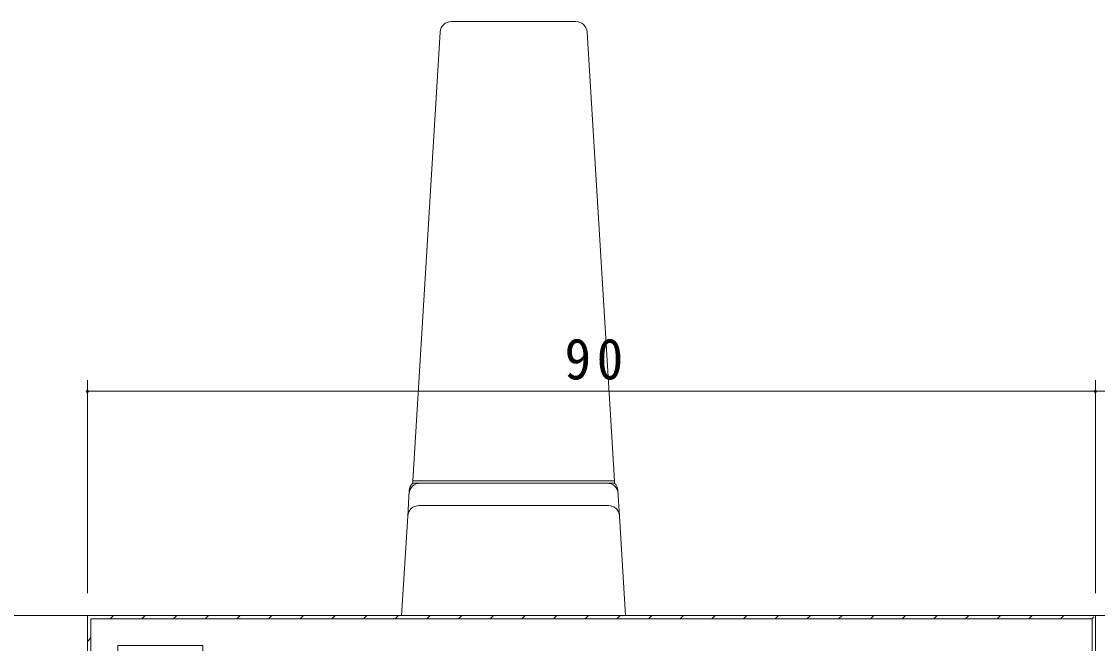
# Model space of a CAD drawing. Units: millimetres on the paper. Extents: x -420 to 373, y -297 to 267.
# Drawn here: x 171.2 to 267.3, y -96.8 to -41.3 of the extents above; entities that cross this region are included whole.
import ezdxf

# ---------------------------------------------------------------- set-up
doc = ezdxf.new("R2010")
doc.units = ezdxf.units.MM
for name, color, linetype, lineweight in [('0-3_YKK_12', 2, 'Continuous', 9), ('0-4_YKK_D', 6, 'Continuous', 9), ('0-6_YKK_13', 4, 'Continuous', 9), ('0-7_YKK_11', 7, 'Continuous', 9)]:
    doc.layers.add(name, color=color, linetype=linetype, lineweight=lineweight)
doc.styles.add('ＭＳ ゴシック', font='')
doc.styles.get('ＭＳ ゴシック').set_extended_font_data('MS Gothic')

msp = doc.modelspace()

# ---------------------------------------------------------------- linework, layer by layer
at = {"layer": '0-3_YKK_12'}
msp.add_line((282.608, -94.257), (88.785, -94.257), dxfattribs=at)
at = {"layer": '0-4_YKK_D'}
for p, q in [((177.134, -92.264), (177.134, -73.257)), ((267.134, -92.263), (267.134, -73.257)), ((267.134, -92.263), (267.134, -73.257)), ((267.134, -74.257), (177.134, -74.257)), ((282.134, -74.257), (267.134, -74.257))]:
    msp.add_line(p, q, dxfattribs=at)
for centre, start, end in [((177.134, -74.257), 0, 180), ((177.134, -74.257), 180, 0), ((267.134, -74.257), 0, 180), ((267.134, -74.257), 0, 180), ((267.134, -74.257), 180, 0), ((267.134, -74.257), 180, 0)]:
    msp.add_arc(centre, 0.106, start, end, dxfattribs=at)
at = {"layer": '0-6_YKK_13'}
for p, q in [((209.625, -41.257), (220.743, -41.257)), ((206.184, -82.257), (208.627, -42.196)), ((221.741, -42.196), (224.184, -82.257)), ((206.184, -82.257), (224.184, -82.257)), ((224.184, -82.257), (206.184, -82.257)), ((206.184, -82.457), (206.184, -82.257)), ((206.846, -82.457), (206.184, -82.457)), ((206.904, -82.457), (206.846, -82.457)), ((224.184, -82.457), (223.522, -82.457)), ((224.184, -82.257), (224.184, -82.457)), ((205.726, -85.396), (205.865, -83.13)), ((205.848, -83.396), (205.841, -83.518)), ((224.642, -85.396), (224.503, -83.13)), ((224.527, -83.518), (224.52, -83.396)), ((223.644, -84.457), (206.724, -84.457)), ((205.726, -85.396), (205.184, -94.257)), ((225.184, -94.257), (224.642, -85.396)), ((225.184, -94.257), (224.186, -94.257))]:
    msp.add_line(p, q, dxfattribs=at)
for points in [[(223.522, -82.457), (223.464, -82.457), (215.184, -82.457), (206.904, -82.457)], [(224.186, -94.257), (206.182, -94.257), (205.184, -94.257)]]:
    msp.add_lwpolyline(points, dxfattribs=at)
for centre, start, end in [((209.625, -42.257), 90, 176.51067), ((220.743, -42.257), 3.48932, 90), ((206.846, -83.457), 90, 176.49998), ((206.863, -83.191), 131.72568, 176.50005), ((223.522, -83.457), 3.5, 90), ((223.505, -83.191), 3.49986, 48.03442), ((206.724, -85.457), 90, 176.49998), ((223.644, -85.457), 3.5, 90)]:
    msp.add_arc(centre, 1, start, end, dxfattribs=at)
at = {"layer": '0-7_YKK_11'}
for p, q in [((179.452, -94.257), (179.152, -94.557)), ((182.281, -94.257), (181.981, -94.557)), ((185.109, -94.257), (184.809, -94.557)), ((187.938, -94.257), (187.638, -94.557)), ((190.766, -94.257), (190.466, -94.557)), ((193.595, -94.257), (193.295, -94.557)), ((196.423, -94.257), (196.123, -94.557)), ((199.251, -94.257), (198.951, -94.557)), ((202.08, -94.257), (201.78, -94.557)), ((204.908, -94.257), (204.608, -94.557)), ((207.737, -94.257), (207.437, -94.557)), ((210.565, -94.257), (210.265, -94.557)), ((213.394, -94.257), (213.093, -94.557)), ((216.222, -94.257), (215.922, -94.557)), ((219.05, -94.257), (218.75, -94.557)), ((221.879, -94.257), (221.579, -94.557)), ((224.707, -94.257), (224.407, -94.557)), ((227.536, -94.257), (227.236, -94.557)), ((230.364, -94.257), (230.064, -94.557)), ((233.192, -94.257), (232.892, -94.557)), ((236.021, -94.257), (235.721, -94.557)), ((238.849, -94.257), (238.549, -94.557)), ((241.678, -94.257), (241.378, -94.557)), ((244.506, -94.257), (244.206, -94.557)), ((247.335, -94.257), (247.035, -94.557)), ((250.163, -94.257), (249.863, -94.557)), ((252.991, -94.257), (252.692, -94.557)), ((255.82, -94.257), (255.52, -94.557)), ((258.648, -94.257), (258.348, -94.557)), ((261.477, -94.257), (261.177, -94.557)), ((264.305, -94.257), (264.005, -94.557)), ((266.987, -94.403), (266.775, -94.615)), ((177.434, -96.276), (177.134, -96.576))]:
    msp.add_line(p, q, dxfattribs=at)
for points in [[(267.134, -94.257), (177.134, -94.257), (177.134, -102.257), (182.134, -102.257), (182.134, -100.757), (179.834, -100.757), (179.834, -96.957), (187.434, -96.957), (187.434, -100.757), (185.634, -100.757), (185.634, -102.257), (192.134, -102.257), (195.407, -104.147), (195.634, -104.016), (195.634, -102.257), (198.134, -102.257), (201.708, -103.329)], [(177.634, -102.257), (179.634, -102.257), (179.634, -101.957), (177.434, -101.957), (177.434, -94.557), (266.834, -94.557), (266.834, -107.957), (264.634, -107.957), (264.634, -108.257), (266.634, -108.257)], [(267.134, -108.257), (267.134, -94.257)]]:
    msp.add_lwpolyline(points, dxfattribs=at)

# ---------------------------------------------------------------- texts
at = {"layer": '0-4_YKK_D', "color": 3, "insert": (219.734, -73.257), "char_height": 3.666, "attachment_point": 7, "style": 'ＭＳ ゴシック'}
msp.add_mtext('\\T1.21;\\W0.95;90', dxfattribs=at)

doc.saveas('drawing.dxf')
